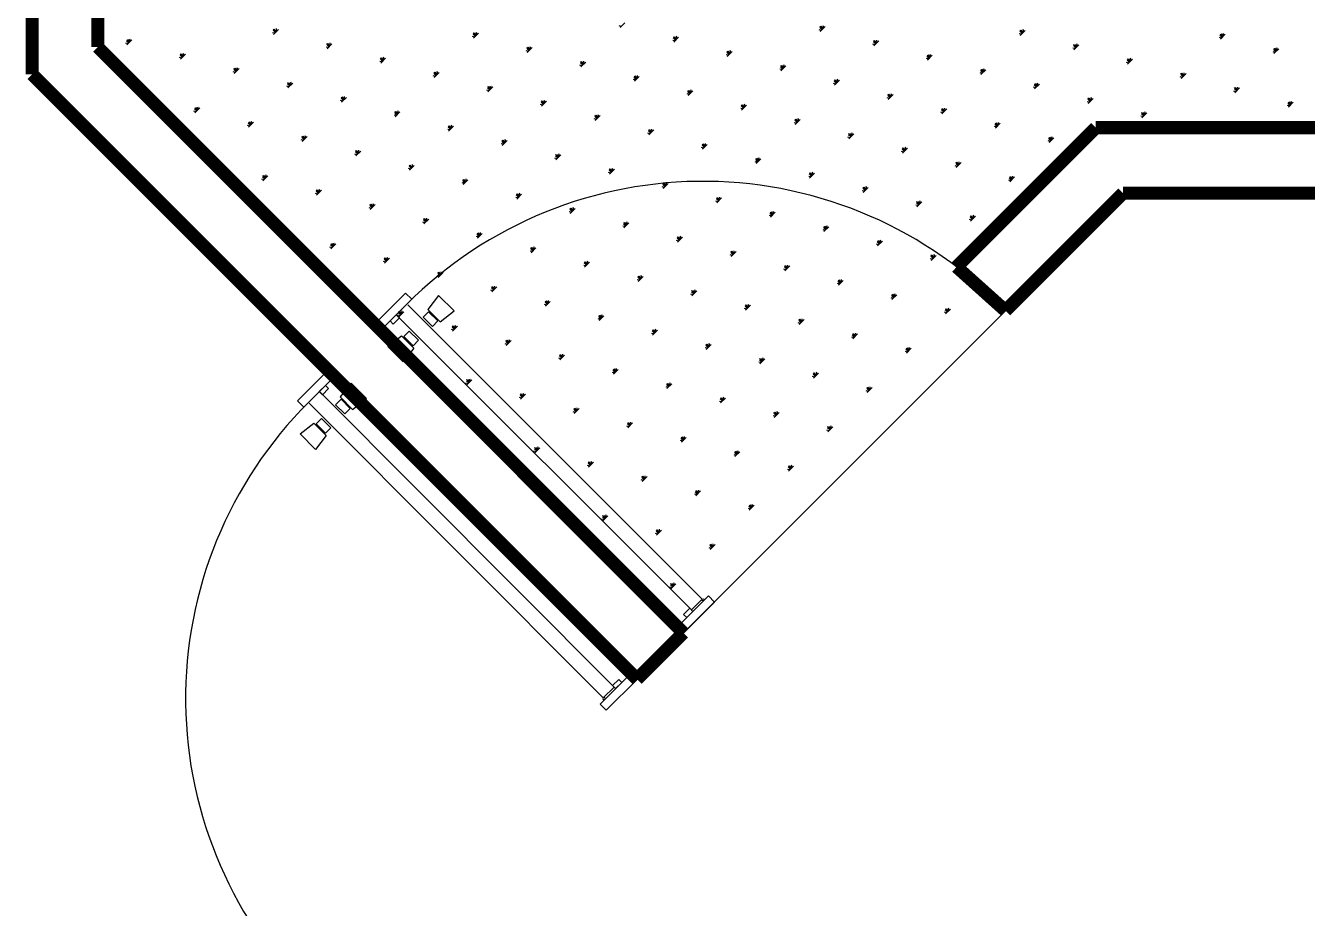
# Model space of a CAD drawing. Header units: millimetres. Extents: x -54.3 to 12.1, y 152.8 to 185.4.
# Drawn here: x -40.179 to -37.246, y 169.071 to 171.091 of the extents above; entities that cross this region are included whole.
import ezdxf

# ---------------------------------------------------------------- set-up
doc = ezdxf.new("R2010")
doc.units = ezdxf.units.MM
doc.header["$LTSCALE"] = 2
doc.layers.add('ALFOMBRA', color=101, linetype='Continuous')
doc.layers.add('MUROS', color=30, linetype='Continuous')

msp = doc.modelspace()

# ---------------------------------------------------------------- linework, layer by layer
at = {"color": 8, "linetype": 'Continuous'}
for p, q in [((-39.3095, 170.4789), (-39.3802, 170.4082)), ((-39.366, 170.3941), (-39.2953, 170.4648)), ((-39.2953, 170.4648), (-39.3095, 170.4789)), ((-39.2337, 170.4735), (-39.2584, 170.4416)), ((-39.1983, 170.4381), (-39.2337, 170.4735)), ((-38.6307, 169.779), (-39.3044, 170.4522)), ((-39.2566, 170.4363), (-39.269, 170.424)), ((-39.2584, 170.4416), (-39.2301, 170.4134)), ((-39.2354, 170.4151), (-39.2566, 170.4363)), ((-39.2301, 170.4134), (-39.1983, 170.4381)), ((-39.3802, 170.4082), (-39.366, 170.3941)), ((-39.3307, 170.4294), (-39.3448, 170.4153)), ((-39.3448, 170.4153), (-39.3378, 170.4082)), ((-39.3378, 170.4082), (-39.3236, 170.4224)), ((-39.3236, 170.4224), (-39.3307, 170.4294)), ((-39.3291, 170.4275), (-38.6555, 169.7542)), ((-39.269, 170.424), (-39.2478, 170.4028)), ((-39.2478, 170.4028), (-39.2354, 170.4151)), ((-39.3503, 170.3568), (-39.3185, 170.3815)), ((-39.3185, 170.3815), (-39.2902, 170.3533)), ((-39.3132, 170.3798), (-39.3008, 170.3921)), ((-39.292, 170.3586), (-39.3132, 170.3798)), ((-39.3008, 170.3921), (-39.2796, 170.3709)), ((-39.3149, 170.3214), (-39.3503, 170.3568)), ((-39.2902, 170.3533), (-39.3149, 170.3214)), ((-39.2796, 170.3709), (-39.292, 170.3586)), ((-39.5563, 170.2324), (-39.4855, 170.303)), ((-39.4714, 170.2888), (-39.5422, 170.2182)), ((-39.4855, 170.303), (-39.4714, 170.2888)), ((-39.5068, 170.2535), (-39.4926, 170.2677)), ((-39.4856, 170.2606), (-39.4997, 170.2465)), ((-39.4926, 170.2677), (-39.4856, 170.2606)), ((-39.4341, 170.2731), (-39.4589, 170.2413)), ((-39.3988, 170.2377), (-39.4341, 170.2731)), ((-39.5422, 170.2182), (-39.5563, 170.2324)), ((-38.8571, 169.5529), (-39.5296, 170.2272)), ((-39.4997, 170.2465), (-39.5068, 170.2535)), ((-39.5048, 170.2519), (-38.8323, 169.5776)), ((-39.4571, 170.236), (-39.4695, 170.2236)), ((-39.4589, 170.2413), (-39.4306, 170.213)), ((-39.4359, 170.2147), (-39.4571, 170.236)), ((-39.4306, 170.213), (-39.3988, 170.2377)), ((-39.4695, 170.2236), (-39.4483, 170.2024)), ((-39.4483, 170.2024), (-39.4359, 170.2147)), ((-39.5509, 170.1566), (-39.5191, 170.1813)), ((-39.5191, 170.1813), (-39.4908, 170.1529)), ((-39.5138, 170.1795), (-39.5014, 170.1918)), ((-39.4926, 170.1582), (-39.5138, 170.1795)), ((-39.5014, 170.1918), (-39.4802, 170.1706)), ((-39.4802, 170.1706), (-39.4926, 170.1582)), ((-39.5156, 170.1212), (-39.5509, 170.1566)), ((-39.4908, 170.1529), (-39.5156, 170.1212)), ((-38.6166, 169.7861), (-38.6873, 169.7154)), ((-38.6025, 169.7719), (-38.6166, 169.7861)), ((-38.6732, 169.7012), (-38.6025, 169.7719)), ((-38.659, 169.7578), (-38.6732, 169.7436)), ((-38.652, 169.7507), (-38.659, 169.7578)), ((-38.6555, 169.7542), (-38.6307, 169.779)), ((-38.6732, 169.7436), (-38.6661, 169.7366)), ((-38.6661, 169.7366), (-38.652, 169.7507)), ((-38.6873, 169.7154), (-38.6732, 169.7012)), ((-38.8642, 169.5387), (-38.7934, 169.6094)), ((-38.7793, 169.5952), (-38.8501, 169.5246)), ((-38.8359, 169.5811), (-38.8217, 169.5953)), ((-38.8288, 169.5741), (-38.8359, 169.5811)), ((-38.8146, 169.5882), (-38.8288, 169.5741)), ((-38.8217, 169.5953), (-38.8146, 169.5882)), ((-38.7934, 169.6094), (-38.7793, 169.5952)), ((-38.8323, 169.5776), (-38.8571, 169.5529)), ((-38.8501, 169.5246), (-38.8642, 169.5387))]:
    msp.add_line(p, q, dxfattribs=at)
for centre, start, end in [((-38.629, 169.7772), 43.6535, 135), ((-38.8553, 169.5511), 134.9377, 226.2842)]:
    msp.add_arc(centre, 0.9574, start, end, dxfattribs=at)
msp.add_ellipse((-38.629, 169.7772), major_axis=(0, -0.0025), ratio=1, dxfattribs=at)
at = {"color": 8, "linetype": 'Continuous', "extrusion": (0, 0, -1)}
msp.add_ellipse((-38.8553, 169.5511), major_axis=(0.0025, 0), ratio=1, dxfattribs=at)
at = {"layer": 'ALFOMBRA'}
for p, q in [((-39.608, 171.0757), (-39.6125, 171.0802)), ((-39.6066, 171.0771), (-39.6122, 171.0827)), ((-39.6117, 171.0709), (-39.6004, 171.0822)), ((-39.6052, 171.0785), (-39.6097, 171.083)), ((-39.6036, 171.0793), (-39.6049, 171.0842)), ((-38.816, 171.0887), (-38.8209, 171.09)), ((-38.8187, 171.0862), (-38.8075, 171.0974)), ((-38.3582, 171.0799), (-38.3631, 171.0812)), ((-38.3572, 171.0821), (-38.3617, 171.0866)), ((-38.3558, 171.0836), (-38.3614, 171.0892)), ((-38.3609, 171.0774), (-38.3497, 171.0886)), ((-38.3544, 171.085), (-38.3589, 171.0894)), ((-38.3528, 171.0857), (-38.3541, 171.0906)), ((-37.8994, 171.0733), (-37.9039, 171.0778)), ((-37.898, 171.0747), (-37.9036, 171.0804)), ((-37.9031, 171.0686), (-37.8918, 171.0798)), ((-37.8966, 171.0761), (-37.9011, 171.0806)), ((-37.895, 171.0769), (-37.8963, 171.0818)), ((-39.9441, 171.0494), (-39.949, 171.0507)), ((-39.9431, 171.0516), (-39.9476, 171.0561)), ((-39.9417, 171.053), (-39.9474, 171.0587)), ((-39.9468, 171.0469), (-39.9356, 171.0581)), ((-39.9403, 171.0544), (-39.9448, 171.0589)), ((-39.9387, 171.0552), (-39.94, 171.0601)), ((-39.609, 171.0734), (-39.6139, 171.0747)), ((-39.4853, 171.0428), (-39.4898, 171.0473)), ((-39.4839, 171.0442), (-39.4895, 171.0498)), ((-39.489, 171.0381), (-39.4778, 171.0493)), ((-39.4825, 171.0456), (-39.487, 171.0501)), ((-39.4809, 171.0464), (-39.4822, 171.0513)), ((-39.1511, 171.0646), (-39.1561, 171.0659)), ((-39.1502, 171.0669), (-39.1547, 171.0714)), ((-39.1488, 171.0683), (-39.1544, 171.0739)), ((-39.1538, 171.0621), (-39.1426, 171.0734)), ((-39.1474, 171.0697), (-39.1519, 171.0742)), ((-39.1458, 171.0705), (-39.1471, 171.0754)), ((-38.6933, 171.0558), (-38.6982, 171.0571)), ((-38.6924, 171.0581), (-38.6969, 171.0626)), ((-38.691, 171.0595), (-38.6966, 171.0651)), ((-38.696, 171.0533), (-38.6848, 171.0646)), ((-38.6896, 171.0609), (-38.694, 171.0654)), ((-38.6879, 171.0617), (-38.6893, 171.0666)), ((-38.2355, 171.047), (-38.2404, 171.0483)), ((-38.2345, 171.0493), (-38.239, 171.0538)), ((-38.2331, 171.0507), (-38.2388, 171.0563)), ((-38.2382, 171.0445), (-38.227, 171.0557)), ((-38.2317, 171.0521), (-38.2362, 171.0566)), ((-38.2301, 171.0529), (-38.2314, 171.0578)), ((-37.9004, 171.0711), (-37.9053, 171.0724)), ((-37.7753, 171.0419), (-37.7809, 171.0475)), ((-37.7739, 171.0433), (-37.7784, 171.0478)), ((-37.7723, 171.0441), (-37.7736, 171.049)), ((-37.4425, 171.0623), (-37.4474, 171.0636)), ((-37.4416, 171.0645), (-37.4461, 171.069)), ((-37.4402, 171.0659), (-37.4458, 171.0716)), ((-37.4452, 171.0598), (-37.434, 171.071)), ((-37.4388, 171.0673), (-37.4433, 171.0718)), ((-37.4372, 171.0681), (-37.4385, 171.073)), ((-39.8214, 171.0165), (-39.8263, 171.0178)), ((-39.8205, 171.0188), (-39.825, 171.0233)), ((-39.8191, 171.0202), (-39.8247, 171.0258)), ((-39.8241, 171.014), (-39.8129, 171.0252)), ((-39.8177, 171.0216), (-39.8222, 171.0261)), ((-39.8161, 171.0224), (-39.8174, 171.0273)), ((-39.4863, 171.0406), (-39.4912, 171.0419)), ((-39.3582, 171.0136), (-39.3595, 171.0185)), ((-39.0285, 171.0318), (-39.0334, 171.0331)), ((-39.0275, 171.034), (-39.032, 171.0385)), ((-39.0261, 171.0354), (-39.0317, 171.041)), ((-39.0312, 171.0293), (-39.0199, 171.0405)), ((-39.0247, 171.0368), (-39.0292, 171.0413)), ((-39.0231, 171.0376), (-39.0244, 171.0425)), ((-38.5707, 171.0229), (-38.5756, 171.0243)), ((-38.5697, 171.0252), (-38.5742, 171.0297)), ((-38.5683, 171.0266), (-38.5739, 171.0322)), ((-38.5734, 171.0205), (-38.5621, 171.0317)), ((-38.5669, 171.028), (-38.5714, 171.0325)), ((-38.5653, 171.0288), (-38.5666, 171.0337)), ((-38.1119, 171.0164), (-38.1164, 171.0209)), ((-38.1105, 171.0178), (-38.1161, 171.0234)), ((-38.1155, 171.0117), (-38.1043, 171.0229)), ((-38.1091, 171.0192), (-38.1136, 171.0237)), ((-38.1074, 171.02), (-38.1088, 171.0249)), ((-37.7777, 171.0382), (-37.7826, 171.0395)), ((-37.7767, 171.0405), (-37.7812, 171.045)), ((-37.7804, 171.0357), (-37.7692, 171.0469)), ((-37.3199, 171.0294), (-37.3248, 171.0307)), ((-37.3189, 171.0317), (-37.3234, 171.0362)), ((-37.3175, 171.0331), (-37.3231, 171.0387)), ((-37.3226, 171.0269), (-37.3113, 171.0381)), ((-37.3161, 171.0345), (-37.3206, 171.039)), ((-37.3145, 171.0353), (-37.3158, 171.0402)), ((-39.6978, 170.9859), (-39.7023, 170.9904)), ((-39.6964, 170.9873), (-39.702, 170.9929)), ((-39.7015, 170.9811), (-39.6902, 170.9924)), ((-39.695, 170.9887), (-39.6995, 170.9932)), ((-39.6934, 170.9895), (-39.6947, 170.9944)), ((-39.3636, 171.0077), (-39.3685, 171.009)), ((-39.3627, 171.01), (-39.3671, 171.0144)), ((-39.3613, 171.0114), (-39.3669, 171.017)), ((-39.3663, 171.0052), (-39.3551, 171.0164)), ((-39.3599, 171.0128), (-39.3643, 171.0173)), ((-38.9058, 170.9989), (-38.9107, 171.0002)), ((-38.9048, 171.0012), (-38.9093, 171.0056)), ((-38.9034, 171.0026), (-38.909, 171.0082)), ((-38.9085, 170.9964), (-38.8973, 171.0076)), ((-38.902, 171.004), (-38.9065, 171.0084)), ((-38.9004, 171.0047), (-38.9017, 171.0097)), ((-38.448, 170.9901), (-38.4529, 170.9914)), ((-38.447, 170.9923), (-38.4515, 170.9968)), ((-38.4456, 170.9937), (-38.4512, 170.9994)), ((-38.4507, 170.9876), (-38.4395, 170.9988)), ((-38.4442, 170.9952), (-38.4487, 170.9996)), ((-38.4426, 170.9959), (-38.4439, 171.0008)), ((-38.1128, 171.0141), (-38.1177, 171.0155)), ((-37.9878, 170.9849), (-37.9934, 170.9906)), ((-37.9929, 170.9788), (-37.9816, 170.99)), ((-37.9864, 170.9863), (-37.9909, 170.9908)), ((-37.9848, 170.9871), (-37.9861, 170.992)), ((-37.655, 171.0053), (-37.6599, 171.0066)), ((-37.6541, 171.0076), (-37.6585, 171.0121)), ((-37.6526, 171.009), (-37.6583, 171.0146)), ((-37.6577, 171.0028), (-37.6465, 171.0141)), ((-37.6512, 171.0104), (-37.6557, 171.0149)), ((-37.6496, 171.0112), (-37.6509, 171.0161)), ((-39.6988, 170.9836), (-39.7037, 170.9849)), ((-39.5737, 170.9544), (-39.5793, 170.96)), ((-39.5788, 170.9483), (-39.5676, 170.9595)), ((-39.5723, 170.9558), (-39.5768, 170.9603)), ((-39.5707, 170.9566), (-39.572, 170.9615)), ((-39.2409, 170.9748), (-39.2459, 170.9761)), ((-39.24, 170.9771), (-39.2445, 170.9816)), ((-39.2386, 170.9785), (-39.2442, 170.9841)), ((-39.2436, 170.9723), (-39.2324, 170.9836)), ((-39.2372, 170.9799), (-39.2417, 170.9844)), ((-39.2356, 170.9807), (-39.2369, 170.9856)), ((-38.7831, 170.966), (-38.788, 170.9673)), ((-38.7822, 170.9683), (-38.7867, 170.9728)), ((-38.7808, 170.9697), (-38.7864, 170.9753)), ((-38.7858, 170.9635), (-38.7746, 170.9748)), ((-38.7794, 170.9711), (-38.7838, 170.9756)), ((-38.7777, 170.9719), (-38.7791, 170.9768)), ((-38.3243, 170.9595), (-38.3288, 170.964)), ((-38.3229, 170.9609), (-38.3286, 170.9665)), ((-38.328, 170.9547), (-38.3168, 170.9659)), ((-38.3215, 170.9623), (-38.326, 170.9668)), ((-38.3199, 170.9631), (-38.3212, 170.968)), ((-37.9902, 170.9813), (-37.9951, 170.9826)), ((-37.9892, 170.9835), (-37.9937, 170.988)), ((-37.8621, 170.9543), (-37.8634, 170.9592)), ((-37.5323, 170.9725), (-37.5372, 170.9738)), ((-37.5314, 170.9747), (-37.5359, 170.9792)), ((-37.53, 170.9761), (-37.5356, 170.9817)), ((-37.535, 170.97), (-37.5238, 170.9812)), ((-37.5286, 170.9775), (-37.5331, 170.982)), ((-37.527, 170.9783), (-37.5283, 170.9832)), ((-39.9064, 170.9344), (-39.9072, 170.9375)), ((-39.905, 170.9331), (-39.9027, 170.9354)), ((-39.5761, 170.9508), (-39.581, 170.9521)), ((-39.5751, 170.953), (-39.5796, 170.9575)), ((-39.1183, 170.9419), (-39.1232, 170.9433)), ((-39.1173, 170.9442), (-39.1218, 170.9487)), ((-39.1159, 170.9456), (-39.1215, 170.9512)), ((-39.121, 170.9395), (-39.1098, 170.9507)), ((-39.1145, 170.947), (-39.119, 170.9515)), ((-39.1129, 170.9478), (-39.1142, 170.9527)), ((-38.6605, 170.9331), (-38.6654, 170.9345)), ((-38.6595, 170.9354), (-38.664, 170.9399)), ((-38.6581, 170.9368), (-38.6637, 170.9424)), ((-38.6632, 170.9307), (-38.6519, 170.9419)), ((-38.6567, 170.9382), (-38.6612, 170.9427)), ((-38.6551, 170.939), (-38.6564, 170.9439)), ((-38.3253, 170.9572), (-38.3302, 170.9585)), ((-38.2017, 170.9266), (-38.2062, 170.9311)), ((-38.2003, 170.928), (-38.2059, 170.9336)), ((-38.2053, 170.9218), (-38.1941, 170.9331)), ((-38.1989, 170.9294), (-38.2034, 170.9339)), ((-38.1972, 170.9302), (-38.1986, 170.9351)), ((-37.8675, 170.9484), (-37.8724, 170.9497)), ((-37.8665, 170.9507), (-37.871, 170.9552)), ((-37.8651, 170.9521), (-37.8707, 170.9577)), ((-37.8702, 170.9459), (-37.859, 170.9571)), ((-37.8637, 170.9535), (-37.8682, 170.958)), ((-37.4097, 170.9396), (-37.4146, 170.9409)), ((-37.4087, 170.9419), (-37.4132, 170.9464)), ((-37.4073, 170.9433), (-37.4129, 170.9489)), ((-37.4124, 170.9371), (-37.4011, 170.9483)), ((-37.4059, 170.9447), (-37.4104, 170.9492)), ((-37.4043, 170.9455), (-37.4056, 170.9504)), ((-39.7876, 170.8961), (-39.7921, 170.9006)), ((-39.7862, 170.8975), (-39.7918, 170.9031)), ((-39.7913, 170.8913), (-39.78, 170.9026)), ((-39.7848, 170.8989), (-39.7893, 170.9034)), ((-39.7832, 170.8997), (-39.7845, 170.9046)), ((-39.4534, 170.9179), (-39.4583, 170.9192)), ((-39.4525, 170.9202), (-39.4569, 170.9246)), ((-39.4511, 170.9216), (-39.4567, 170.9272)), ((-39.4561, 170.9154), (-39.4449, 170.9266)), ((-39.4497, 170.923), (-39.4541, 170.9275)), ((-39.448, 170.9238), (-39.4493, 170.9287)), ((-38.9956, 170.9091), (-39.0005, 170.9104)), ((-38.9946, 170.9113), (-38.9991, 170.9158)), ((-38.9932, 170.9128), (-38.9988, 170.9184)), ((-38.9983, 170.9066), (-38.9871, 170.9178)), ((-38.9918, 170.9142), (-38.9963, 170.9186)), ((-38.9902, 170.9149), (-38.9915, 170.9199)), ((-38.5378, 170.9003), (-38.5427, 170.9016)), ((-38.5368, 170.9025), (-38.5413, 170.907)), ((-38.5354, 170.9039), (-38.541, 170.9096)), ((-38.5405, 170.8978), (-38.5293, 170.909)), ((-38.534, 170.9053), (-38.5385, 170.9098)), ((-38.5324, 170.9061), (-38.5337, 170.911)), ((-38.2026, 170.9243), (-38.2075, 170.9256)), ((-38.0776, 170.8951), (-38.0832, 170.9008)), ((-38.0762, 170.8965), (-38.0807, 170.901)), ((-38.0746, 170.8973), (-38.0759, 170.9022)), ((-37.7448, 170.9155), (-37.7497, 170.9168)), ((-37.7439, 170.9178), (-37.7483, 170.9223)), ((-37.7425, 170.9192), (-37.7481, 170.9248)), ((-37.7475, 170.913), (-37.7363, 170.9243)), ((-37.741, 170.9206), (-37.7455, 170.9251)), ((-37.7394, 170.9214), (-37.7407, 170.9263)), ((-37.287, 170.9067), (-37.2919, 170.908)), ((-37.286, 170.909), (-37.2905, 170.9135)), ((-37.2846, 170.9104), (-37.2902, 170.916)), ((-37.2897, 170.9042), (-37.2785, 170.9155)), ((-37.2832, 170.9118), (-37.2877, 170.9163)), ((-37.2816, 170.9126), (-37.2829, 170.9175)), ((-39.7886, 170.8938), (-39.7935, 170.8951)), ((-39.6605, 170.8668), (-39.6618, 170.8717)), ((-39.3308, 170.885), (-39.3357, 170.8863)), ((-39.3298, 170.8873), (-39.3343, 170.8918)), ((-39.3284, 170.8887), (-39.334, 170.8943)), ((-39.3335, 170.8825), (-39.3222, 170.8938)), ((-39.327, 170.8901), (-39.3315, 170.8946)), ((-39.3254, 170.8909), (-39.3267, 170.8958)), ((-38.8729, 170.8762), (-38.8778, 170.8775)), ((-38.872, 170.8785), (-38.8765, 170.883)), ((-38.8706, 170.8799), (-38.8762, 170.8855)), ((-38.8756, 170.8737), (-38.8644, 170.8849)), ((-38.8692, 170.8813), (-38.8737, 170.8858)), ((-38.8675, 170.8821), (-38.8689, 170.887)), ((-38.4141, 170.8697), (-38.4186, 170.8742)), ((-38.4127, 170.8711), (-38.4184, 170.8767)), ((-38.4178, 170.8649), (-38.4066, 170.8761)), ((-38.4113, 170.8725), (-38.4158, 170.877)), ((-38.4097, 170.8733), (-38.411, 170.8782)), ((-38.08, 170.8915), (-38.0849, 170.8928)), ((-38.079, 170.8937), (-38.0835, 170.8982)), ((-38.0827, 170.889), (-38.0714, 170.9002)), ((-37.6221, 170.8827), (-37.6271, 170.884)), ((-37.6212, 170.8849), (-37.6257, 170.8894)), ((-37.6198, 170.8863), (-37.6254, 170.8919)), ((-37.6248, 170.8802), (-37.6136, 170.8914)), ((-37.6184, 170.8877), (-37.6229, 170.8922)), ((-37.6168, 170.8885), (-37.6181, 170.8934)), ((-39.6659, 170.861), (-39.6708, 170.8623)), ((-39.6649, 170.8632), (-39.6694, 170.8677)), ((-39.6635, 170.8646), (-39.6691, 170.8702)), ((-39.6686, 170.8585), (-39.6574, 170.8697)), ((-39.6621, 170.866), (-39.6666, 170.8705)), ((-39.2081, 170.8521), (-39.213, 170.8535)), ((-39.2071, 170.8544), (-39.2116, 170.8589)), ((-39.2057, 170.8558), (-39.2113, 170.8614)), ((-39.2108, 170.8497), (-39.1996, 170.8609)), ((-39.2043, 170.8572), (-39.2088, 170.8617)), ((-39.2027, 170.858), (-39.204, 170.8629)), ((-38.7503, 170.8433), (-38.7552, 170.8447)), ((-38.7493, 170.8456), (-38.7538, 170.8501)), ((-38.7479, 170.847), (-38.7535, 170.8526)), ((-38.753, 170.8409), (-38.7417, 170.8521)), ((-38.7465, 170.8484), (-38.751, 170.8529)), ((-38.7449, 170.8492), (-38.7462, 170.8541)), ((-38.4151, 170.8674), (-38.42, 170.8687)), ((-38.2901, 170.8382), (-38.2957, 170.8438)), ((-38.2951, 170.832), (-38.2839, 170.8433)), ((-38.2887, 170.8396), (-38.2932, 170.8441)), ((-38.2871, 170.8404), (-38.2884, 170.8453)), ((-37.9573, 170.8586), (-37.9622, 170.8599)), ((-37.9563, 170.8609), (-37.9608, 170.8654)), ((-37.9549, 170.8623), (-37.9605, 170.8679)), ((-37.96, 170.8561), (-37.9488, 170.8673)), ((-37.9535, 170.8637), (-37.958, 170.8682)), ((-37.9519, 170.8645), (-37.9532, 170.8694)), ((-37.5011, 170.8574), (-37.5027, 170.8591)), ((-37.4983, 170.8574), (-37.5002, 170.8594)), ((-37.4946, 170.8574), (-37.4954, 170.8606)), ((-37.492, 170.8574), (-37.4909, 170.8585)), ((-39.5432, 170.8281), (-39.5481, 170.8294)), ((-39.5423, 170.8304), (-39.5468, 170.8348)), ((-39.5409, 170.8318), (-39.5465, 170.8374)), ((-39.5459, 170.8256), (-39.5347, 170.8368)), ((-39.5395, 170.8332), (-39.5439, 170.8376)), ((-39.5378, 170.834), (-39.5392, 170.8389)), ((-39.0854, 170.8193), (-39.0903, 170.8206)), ((-39.0844, 170.8215), (-39.0889, 170.826)), ((-39.083, 170.8229), (-39.0887, 170.8286)), ((-39.0881, 170.8168), (-39.0769, 170.828)), ((-39.0816, 170.8244), (-39.0861, 170.8288)), ((-39.08, 170.8251), (-39.0813, 170.83)), ((-38.6266, 170.8127), (-38.6311, 170.8172)), ((-38.6252, 170.8141), (-38.6308, 170.8198)), ((-38.6303, 170.808), (-38.6191, 170.8192)), ((-38.6238, 170.8155), (-38.6283, 170.82)), ((-38.6222, 170.8163), (-38.6235, 170.8212)), ((-38.2924, 170.8345), (-38.2973, 170.8358)), ((-38.2915, 170.8368), (-38.296, 170.8413)), ((-38.1644, 170.8075), (-38.1657, 170.8124)), ((-37.8346, 170.8257), (-37.8395, 170.827)), ((-37.8337, 170.828), (-37.8381, 170.8325)), ((-37.8323, 170.8294), (-37.8379, 170.835)), ((-37.8373, 170.8232), (-37.8261, 170.8345)), ((-37.8308, 170.8308), (-37.8353, 170.8353)), ((-37.8292, 170.8316), (-37.8305, 170.8365)), ((-39.4206, 170.7952), (-39.4255, 170.7965)), ((-39.4196, 170.7975), (-39.4241, 170.802)), ((-39.4182, 170.7989), (-39.4238, 170.8045)), ((-39.4233, 170.7927), (-39.412, 170.804)), ((-39.4168, 170.8003), (-39.4213, 170.8048)), ((-39.4152, 170.8011), (-39.4165, 170.806)), ((-38.9627, 170.7864), (-38.9676, 170.7877)), ((-38.9618, 170.7887), (-38.9663, 170.7932)), ((-38.9604, 170.7901), (-38.966, 170.7957)), ((-38.9654, 170.7839), (-38.9542, 170.7951)), ((-38.959, 170.7915), (-38.9635, 170.796)), ((-38.9573, 170.7923), (-38.9587, 170.7972)), ((-38.6276, 170.8105), (-38.6325, 170.8118)), ((-38.5039, 170.7799), (-38.5084, 170.7844)), ((-38.5025, 170.7813), (-38.5082, 170.7869)), ((-38.5076, 170.7751), (-38.4964, 170.7863)), ((-38.5011, 170.7827), (-38.5056, 170.7872)), ((-38.4995, 170.7835), (-38.5008, 170.7884)), ((-38.1698, 170.8017), (-38.1747, 170.803)), ((-38.1688, 170.8039), (-38.1733, 170.8084)), ((-38.1674, 170.8053), (-38.173, 170.8109)), ((-38.1725, 170.7992), (-38.1612, 170.8104)), ((-38.166, 170.8067), (-38.1705, 170.8112)), ((-39.7508, 170.7789), (-39.7516, 170.7819)), ((-39.7495, 170.7776), (-39.7472, 170.7799)), ((-39.2979, 170.7623), (-39.3028, 170.7637)), ((-39.2969, 170.7646), (-39.3014, 170.7691)), ((-39.2955, 170.766), (-39.3011, 170.7716)), ((-39.3006, 170.7599), (-39.2894, 170.7711)), ((-39.2941, 170.7674), (-39.2986, 170.7719)), ((-39.2925, 170.7682), (-39.2938, 170.7731)), ((-38.8401, 170.7535), (-38.845, 170.7549)), ((-38.8391, 170.7558), (-38.8436, 170.7603)), ((-38.8377, 170.7572), (-38.8433, 170.7628)), ((-38.8428, 170.7511), (-38.8315, 170.7623)), ((-38.8363, 170.7586), (-38.8408, 170.7631)), ((-38.8347, 170.7594), (-38.836, 170.7643)), ((-38.5049, 170.7776), (-38.5098, 170.7789)), ((-38.3799, 170.7484), (-38.3855, 170.754)), ((-38.3785, 170.7498), (-38.383, 170.7543)), ((-38.3769, 170.7506), (-38.3782, 170.7555)), ((-38.0471, 170.7688), (-38.052, 170.7701)), ((-38.0461, 170.7711), (-38.0506, 170.7756)), ((-38.0447, 170.7725), (-38.0503, 170.7781)), ((-38.0498, 170.7663), (-38.0386, 170.7775)), ((-38.0433, 170.7739), (-38.0478, 170.7784)), ((-38.0417, 170.7747), (-38.043, 170.7796)), ((-39.633, 170.7383), (-39.6379, 170.7396)), ((-39.6321, 170.7406), (-39.6366, 170.745)), ((-39.6307, 170.742), (-39.6363, 170.7476)), ((-39.6357, 170.7358), (-39.6245, 170.747)), ((-39.6293, 170.7434), (-39.6337, 170.7478)), ((-39.6276, 170.7441), (-39.629, 170.7491)), ((-39.1752, 170.7295), (-39.1801, 170.7308)), ((-39.1742, 170.7317), (-39.1787, 170.7362)), ((-39.1728, 170.7331), (-39.1785, 170.7388)), ((-39.1779, 170.727), (-39.1667, 170.7382)), ((-39.1714, 170.7346), (-39.1759, 170.739)), ((-39.1698, 170.7353), (-39.1711, 170.7402)), ((-38.7164, 170.7229), (-38.7209, 170.7274)), ((-38.715, 170.7243), (-38.7206, 170.73)), ((-38.7201, 170.7182), (-38.7089, 170.7294)), ((-38.7136, 170.7257), (-38.7181, 170.7302)), ((-38.712, 170.7265), (-38.7133, 170.7314)), ((-38.3822, 170.7447), (-38.3871, 170.746)), ((-38.3813, 170.747), (-38.3858, 170.7515)), ((-38.3849, 170.7422), (-38.3737, 170.7535)), ((-37.9244, 170.7359), (-37.9293, 170.7372)), ((-37.9235, 170.7382), (-37.9279, 170.7427)), ((-37.9221, 170.7396), (-37.9277, 170.7452)), ((-37.9271, 170.7334), (-37.9159, 170.7447)), ((-37.9207, 170.741), (-37.9251, 170.7455)), ((-37.919, 170.7418), (-37.9203, 170.7467)), ((-39.5104, 170.7054), (-39.5153, 170.7067)), ((-39.5094, 170.7077), (-39.5139, 170.7122)), ((-39.508, 170.7091), (-39.5136, 170.7147)), ((-39.5131, 170.7029), (-39.5018, 170.7142)), ((-39.5066, 170.7105), (-39.5111, 170.715)), ((-39.505, 170.7113), (-39.5063, 170.7162)), ((-39.0525, 170.6966), (-39.0574, 170.6979)), ((-39.0516, 170.6989), (-39.0561, 170.7034)), ((-39.0502, 170.7003), (-39.0558, 170.7059)), ((-39.0552, 170.6941), (-39.044, 170.7053)), ((-39.0488, 170.7017), (-39.0533, 170.7062)), ((-39.0471, 170.7025), (-39.0485, 170.7074)), ((-38.7174, 170.7207), (-38.7223, 170.722)), ((-38.5923, 170.6915), (-38.598, 170.6971)), ((-38.5974, 170.6853), (-38.5862, 170.6965)), ((-38.5909, 170.6929), (-38.5954, 170.6974)), ((-38.5893, 170.6937), (-38.5906, 170.6986)), ((-38.2596, 170.7119), (-38.2645, 170.7132)), ((-38.2586, 170.7141), (-38.2631, 170.7186)), ((-38.2572, 170.7155), (-38.2628, 170.7211)), ((-38.2623, 170.7094), (-38.251, 170.7206)), ((-38.2558, 170.7169), (-38.2603, 170.7214)), ((-38.2542, 170.7177), (-38.2555, 170.7226)), ((-39.3877, 170.6725), (-39.3926, 170.6739)), ((-39.3867, 170.6748), (-39.3912, 170.6793)), ((-39.3853, 170.6762), (-39.3909, 170.6818)), ((-39.3904, 170.6701), (-39.3792, 170.6813)), ((-39.3839, 170.6776), (-39.3884, 170.6821)), ((-39.3823, 170.6784), (-39.3836, 170.6833)), ((-38.9289, 170.666), (-38.9334, 170.6705)), ((-38.9275, 170.6674), (-38.9331, 170.673)), ((-38.9326, 170.6612), (-38.9213, 170.6725)), ((-38.9261, 170.6688), (-38.9306, 170.6733)), ((-38.9245, 170.6696), (-38.9258, 170.6745)), ((-38.5947, 170.6878), (-38.5996, 170.6891)), ((-38.5938, 170.6901), (-38.5982, 170.6946)), ((-38.1369, 170.679), (-38.1418, 170.6803)), ((-38.1359, 170.6813), (-38.1404, 170.6858)), ((-38.1345, 170.6827), (-38.1401, 170.6883)), ((-38.1396, 170.6765), (-38.1284, 170.6877)), ((-38.1331, 170.6841), (-38.1376, 170.6886)), ((-38.1315, 170.6849), (-38.1328, 170.6898)), ((-39.265, 170.6397), (-39.2699, 170.641)), ((-39.264, 170.6419), (-39.2685, 170.6464)), ((-39.2626, 170.6433), (-39.2683, 170.649)), ((-39.2677, 170.6372), (-39.2565, 170.6484)), ((-39.2612, 170.6447), (-39.2657, 170.6492)), ((-39.2596, 170.6455), (-39.2609, 170.6504)), ((-38.9299, 170.6637), (-38.9348, 170.665)), ((-38.8062, 170.6331), (-38.8107, 170.6376)), ((-38.8048, 170.6345), (-38.8104, 170.6401)), ((-38.8099, 170.6284), (-38.7987, 170.6396)), ((-38.8034, 170.6359), (-38.8079, 170.6404)), ((-38.8018, 170.6367), (-38.8031, 170.6416)), ((-38.472, 170.6549), (-38.477, 170.6562)), ((-38.4711, 170.6572), (-38.4756, 170.6617)), ((-38.4697, 170.6586), (-38.4753, 170.6642)), ((-38.4747, 170.6524), (-38.4635, 170.6637)), ((-38.4683, 170.66), (-38.4728, 170.6645)), ((-38.4667, 170.6608), (-38.468, 170.6657)), ((-38.0142, 170.6461), (-38.0191, 170.6474)), ((-38.0133, 170.6484), (-38.0178, 170.6529)), ((-38.0119, 170.6498), (-38.0175, 170.6554)), ((-38.0169, 170.6436), (-38.0057, 170.6549)), ((-38.0105, 170.6512), (-38.0149, 170.6557)), ((-38.0088, 170.652), (-38.0102, 170.6569)), ((-39.5953, 170.6233), (-39.5961, 170.6264)), ((-39.594, 170.622), (-39.5916, 170.6243)), ((-39.1423, 170.6068), (-39.1472, 170.6081)), ((-39.1414, 170.6091), (-39.1459, 170.6136)), ((-39.14, 170.6105), (-39.1456, 170.6161)), ((-39.145, 170.6043), (-39.1338, 170.6155)), ((-39.1386, 170.6119), (-39.1431, 170.6164)), ((-39.137, 170.6127), (-39.1383, 170.6176)), ((-38.8072, 170.6309), (-38.8121, 170.6322)), ((-38.6822, 170.6017), (-38.6878, 170.6073)), ((-38.6807, 170.6031), (-38.6852, 170.6076)), ((-38.6791, 170.6039), (-38.6804, 170.6088)), ((-38.3494, 170.6221), (-38.3543, 170.6234)), ((-38.3484, 170.6243), (-38.3529, 170.6288)), ((-38.347, 170.6257), (-38.3526, 170.6313)), ((-38.3521, 170.6196), (-38.3408, 170.6308)), ((-38.3456, 170.6271), (-38.3501, 170.6316)), ((-38.344, 170.6279), (-38.3453, 170.6328)), ((-39.4775, 170.5827), (-39.4824, 170.5841)), ((-39.4765, 170.585), (-39.481, 170.5895)), ((-39.4751, 170.5864), (-39.4807, 170.592)), ((-39.4802, 170.5803), (-39.469, 170.5915)), ((-39.4737, 170.5878), (-39.4782, 170.5923)), ((-39.4721, 170.5886), (-39.4734, 170.5935)), ((-39.0187, 170.5762), (-39.0232, 170.5807)), ((-39.0173, 170.5776), (-39.0229, 170.5832)), ((-39.0224, 170.5714), (-39.0111, 170.5827)), ((-39.0159, 170.579), (-39.0204, 170.5835)), ((-39.0143, 170.5798), (-39.0156, 170.5847)), ((-38.6845, 170.598), (-38.6894, 170.5993)), ((-38.6836, 170.6003), (-38.688, 170.6048)), ((-38.6872, 170.5955), (-38.676, 170.6067)), ((-38.2267, 170.5892), (-38.2316, 170.5905)), ((-38.2257, 170.5915), (-38.2302, 170.5959)), ((-38.2243, 170.5929), (-38.2299, 170.5985)), ((-38.2294, 170.5867), (-38.2182, 170.5979)), ((-38.2229, 170.5943), (-38.2274, 170.5988)), ((-38.2213, 170.5951), (-38.2226, 170.6)), ((-39.3548, 170.5499), (-39.3597, 170.5512)), ((-39.3538, 170.5521), (-39.3583, 170.5566)), ((-39.3524, 170.5535), (-39.3581, 170.5592)), ((-39.3575, 170.5474), (-39.3463, 170.5586)), ((-39.351, 170.5549), (-39.3555, 170.5594)), ((-39.3494, 170.5557), (-39.3507, 170.5606)), ((-39.0197, 170.5739), (-39.0246, 170.5752)), ((-38.8946, 170.5447), (-38.9002, 170.5503)), ((-38.8997, 170.5386), (-38.8885, 170.5498)), ((-38.8932, 170.5461), (-38.8977, 170.5506)), ((-38.8916, 170.5469), (-38.8929, 170.5518)), ((-38.5618, 170.5651), (-38.5668, 170.5664)), ((-38.5609, 170.5674), (-38.5654, 170.5719)), ((-38.5595, 170.5688), (-38.5651, 170.5744)), ((-38.5645, 170.5626), (-38.5533, 170.5739)), ((-38.5581, 170.5702), (-38.5626, 170.5747)), ((-38.5565, 170.571), (-38.5578, 170.5759)), ((-38.104, 170.5563), (-38.1089, 170.5576)), ((-38.1031, 170.5586), (-38.1076, 170.5631)), ((-38.1017, 170.56), (-38.1073, 170.5656)), ((-38.1067, 170.5538), (-38.0955, 170.5651)), ((-38.1003, 170.5614), (-38.1047, 170.5659)), ((-38.0986, 170.5622), (-38.1, 170.5671)), ((-39.2312, 170.5193), (-39.2357, 170.5238)), ((-39.2298, 170.5207), (-39.2354, 170.5263)), ((-39.2348, 170.5145), (-39.2236, 170.5257)), ((-39.2284, 170.5221), (-39.2329, 170.5266)), ((-39.2268, 170.5229), (-39.2281, 170.5278)), ((-38.897, 170.5411), (-38.9019, 170.5424)), ((-38.896, 170.5433), (-38.9005, 170.5478)), ((-38.4392, 170.5323), (-38.4441, 170.5336)), ((-38.4382, 170.5345), (-38.4427, 170.539)), ((-38.4368, 170.5359), (-38.4424, 170.5415)), ((-38.4419, 170.5298), (-38.4306, 170.541)), ((-38.4354, 170.5373), (-38.4399, 170.5418)), ((-38.4338, 170.5381), (-38.4351, 170.543)), ((-39.2321, 170.517), (-39.237, 170.5183)), ((-39.1085, 170.4864), (-39.113, 170.4909)), ((-39.1071, 170.4878), (-39.1127, 170.4934)), ((-39.1122, 170.4816), (-39.1009, 170.4929)), ((-39.1057, 170.4892), (-39.1102, 170.4937)), ((-39.1041, 170.49), (-39.1054, 170.4949)), ((-38.7743, 170.5082), (-38.7792, 170.5095)), ((-38.7734, 170.5105), (-38.7778, 170.515)), ((-38.772, 170.5119), (-38.7776, 170.5175)), ((-38.777, 170.5057), (-38.7658, 170.5169)), ((-38.7706, 170.5133), (-38.775, 170.5178)), ((-38.7689, 170.5141), (-38.7702, 170.519)), ((-38.3165, 170.4994), (-38.3214, 170.5007)), ((-38.3155, 170.5017), (-38.32, 170.5061)), ((-38.3141, 170.5031), (-38.3197, 170.5087)), ((-38.3192, 170.4969), (-38.308, 170.5081)), ((-38.3127, 170.5045), (-38.3172, 170.509)), ((-38.3111, 170.5052), (-38.3124, 170.5102)), ((-39.4397, 170.4678), (-39.4405, 170.4708)), ((-39.4384, 170.4665), (-39.4361, 170.4688)), ((-39.1095, 170.4841), (-39.1144, 170.4854)), ((-38.9844, 170.4549), (-38.99, 170.4605)), ((-38.983, 170.4563), (-38.9875, 170.4608)), ((-38.9814, 170.4571), (-38.9827, 170.462)), ((-38.6516, 170.4753), (-38.6566, 170.4766)), ((-38.6507, 170.4776), (-38.6552, 170.4821)), ((-38.6493, 170.479), (-38.6549, 170.4846)), ((-38.6543, 170.4728), (-38.6431, 170.4841)), ((-38.6479, 170.4804), (-38.6524, 170.4849)), ((-38.6463, 170.4812), (-38.6476, 170.4861)), ((-38.1938, 170.4665), (-38.1987, 170.4678)), ((-38.1929, 170.4688), (-38.1974, 170.4733)), ((-38.1915, 170.4702), (-38.1971, 170.4758)), ((-38.1965, 170.464), (-38.1853, 170.4753)), ((-38.1901, 170.4716), (-38.1945, 170.4761)), ((-38.1884, 170.4724), (-38.1898, 170.4773)), ((-39.321, 170.4295), (-39.3255, 170.434)), ((-39.3196, 170.4309), (-39.3252, 170.4365)), ((-39.3246, 170.4247), (-39.3134, 170.4359)), ((-39.3182, 170.4323), (-39.3227, 170.4368)), ((-39.3166, 170.4331), (-39.3179, 170.438)), ((-38.9868, 170.4513), (-38.9917, 170.4526)), ((-38.9858, 170.4535), (-38.9903, 170.458)), ((-38.9895, 170.4488), (-38.9783, 170.46)), ((-37.9369, 170.4387), (-38.6737, 169.7018)), ((-38.529, 170.4425), (-38.5339, 170.4438)), ((-38.528, 170.4447), (-38.5325, 170.4492)), ((-38.5266, 170.4461), (-38.5322, 170.4517)), ((-38.5317, 170.44), (-38.5205, 170.4512)), ((-38.5252, 170.4475), (-38.5297, 170.452)), ((-38.5236, 170.4483), (-38.5249, 170.4532)), ((-38.0712, 170.4336), (-38.0761, 170.435)), ((-38.0702, 170.4359), (-38.0747, 170.4404)), ((-38.0688, 170.4373), (-38.0744, 170.4429)), ((-38.0739, 170.4312), (-38.0626, 170.4424)), ((-38.0674, 170.4387), (-38.0719, 170.4432)), ((-38.0658, 170.4395), (-38.0671, 170.4444)), ((-39.3219, 170.4272), (-39.3269, 170.4285)), ((-39.1969, 170.398), (-39.2025, 170.4036)), ((-39.202, 170.3918), (-39.1907, 170.4031)), ((-39.1955, 170.3994), (-39.2, 170.4039)), ((-39.1939, 170.4002), (-39.1952, 170.4051)), ((-38.8641, 170.4184), (-38.869, 170.4197)), ((-38.8632, 170.4207), (-38.8676, 170.4251)), ((-38.8618, 170.4221), (-38.8674, 170.4277)), ((-38.8668, 170.4159), (-38.8556, 170.4271)), ((-38.8604, 170.4235), (-38.8648, 170.428)), ((-38.8587, 170.4243), (-38.8601, 170.4292)), ((-38.4063, 170.4096), (-38.4112, 170.4109)), ((-38.4053, 170.4119), (-38.4098, 170.4163)), ((-38.4039, 170.4133), (-38.4095, 170.4189)), ((-38.409, 170.4071), (-38.3978, 170.4183)), ((-38.4025, 170.4147), (-38.407, 170.4191)), ((-38.4009, 170.4154), (-38.4022, 170.4204)), ((-39.1993, 170.3943), (-39.2042, 170.3956)), ((-39.1983, 170.3966), (-39.2028, 170.4011)), ((-38.7415, 170.3855), (-38.7464, 170.3868)), ((-38.7405, 170.3878), (-38.745, 170.3923)), ((-38.7391, 170.3892), (-38.7447, 170.3948)), ((-38.7442, 170.383), (-38.7329, 170.3943)), ((-38.7377, 170.3906), (-38.7422, 170.3951)), ((-38.7361, 170.3914), (-38.7374, 170.3963)), ((-38.2836, 170.3767), (-38.2885, 170.378)), ((-38.2827, 170.379), (-38.2872, 170.3835)), ((-38.2813, 170.3804), (-38.2869, 170.386)), ((-38.2863, 170.3742), (-38.2751, 170.3855)), ((-38.2799, 170.3818), (-38.2844, 170.3863)), ((-38.2782, 170.3826), (-38.2796, 170.3875)), ((-39.0766, 170.3615), (-39.0815, 170.3628)), ((-39.0756, 170.3637), (-39.0801, 170.3682)), ((-39.0742, 170.3651), (-39.0798, 170.3707)), ((-39.0793, 170.359), (-39.0681, 170.3702)), ((-39.0728, 170.3665), (-39.0773, 170.371)), ((-39.0712, 170.3673), (-39.0725, 170.3722)), ((-38.6188, 170.3526), (-38.6237, 170.354)), ((-38.6178, 170.3549), (-38.6223, 170.3594)), ((-38.6164, 170.3563), (-38.622, 170.3619)), ((-38.6215, 170.3502), (-38.6103, 170.3614)), ((-38.615, 170.3577), (-38.6195, 170.3622)), ((-38.6134, 170.3585), (-38.6147, 170.3634)), ((-38.161, 170.3438), (-38.1659, 170.3452)), ((-38.16, 170.3461), (-38.1645, 170.3506)), ((-38.1586, 170.3475), (-38.1642, 170.3531)), ((-38.1637, 170.3414), (-38.1524, 170.3526)), ((-38.1572, 170.3489), (-38.1617, 170.3534)), ((-38.1556, 170.3497), (-38.1569, 170.3546)), ((-39.2842, 170.3122), (-39.285, 170.3153)), ((-38.9539, 170.3286), (-38.9588, 170.3299)), ((-38.953, 170.3309), (-38.9575, 170.3353)), ((-38.9516, 170.3323), (-38.9572, 170.3379)), ((-38.9566, 170.3261), (-38.9454, 170.3373)), ((-38.9502, 170.3337), (-38.9546, 170.3382)), ((-38.9485, 170.3345), (-38.9499, 170.3394)), ((-38.4961, 170.3198), (-38.501, 170.3211)), ((-38.4951, 170.322), (-38.4996, 170.3265)), ((-38.4937, 170.3235), (-38.4994, 170.3291)), ((-38.4988, 170.3173), (-38.4876, 170.3285)), ((-38.4923, 170.3249), (-38.4968, 170.3293)), ((-38.4907, 170.3256), (-38.492, 170.3306)), ((-39.2829, 170.3109), (-39.2805, 170.3133)), ((-38.8313, 170.2957), (-38.8362, 170.297)), ((-38.8303, 170.298), (-38.8348, 170.3025)), ((-38.8289, 170.2994), (-38.8345, 170.305)), ((-38.834, 170.2932), (-38.8227, 170.3045)), ((-38.8275, 170.3008), (-38.832, 170.3053)), ((-38.8259, 170.3016), (-38.8272, 170.3065)), ((-38.3734, 170.2869), (-38.3783, 170.2882)), ((-38.3725, 170.2892), (-38.377, 170.2937)), ((-38.3711, 170.2906), (-38.3767, 170.2962)), ((-38.3761, 170.2844), (-38.3649, 170.2957)), ((-38.3697, 170.292), (-38.3742, 170.2965)), ((-38.368, 170.2928), (-38.3694, 170.2977)), ((-39.1664, 170.2717), (-39.1713, 170.273)), ((-39.1654, 170.2739), (-39.1699, 170.2784)), ((-39.164, 170.2753), (-39.1696, 170.2809)), ((-39.1691, 170.2692), (-39.1579, 170.2804)), ((-39.1626, 170.2767), (-39.1671, 170.2812)), ((-39.161, 170.2775), (-39.1623, 170.2824)), ((-38.7086, 170.2628), (-38.7135, 170.2642)), ((-38.7076, 170.2651), (-38.7121, 170.2696)), ((-38.7062, 170.2665), (-38.7118, 170.2721)), ((-38.7113, 170.2604), (-38.7001, 170.2716)), ((-38.7048, 170.2679), (-38.7093, 170.2724)), ((-38.7032, 170.2687), (-38.7045, 170.2736)), ((-38.2508, 170.254), (-38.2557, 170.2554)), ((-38.2498, 170.2563), (-38.2543, 170.2608)), ((-38.2484, 170.2577), (-38.254, 170.2633)), ((-38.2535, 170.2516), (-38.2422, 170.2628)), ((-38.247, 170.2591), (-38.2515, 170.2636)), ((-38.2454, 170.2599), (-38.2467, 170.2648)), ((-39.0437, 170.2388), (-39.0486, 170.2401)), ((-39.0428, 170.2411), (-39.0473, 170.2455)), ((-39.0414, 170.2425), (-39.047, 170.2481)), ((-39.0464, 170.2363), (-39.0352, 170.2475)), ((-39.04, 170.2439), (-39.0444, 170.2483)), ((-39.0383, 170.2447), (-39.0397, 170.2496)), ((-38.5859, 170.23), (-38.5908, 170.2313)), ((-38.5849, 170.2322), (-38.5894, 170.2367)), ((-38.5835, 170.2336), (-38.5892, 170.2393)), ((-38.5886, 170.2275), (-38.5774, 170.2387)), ((-38.5821, 170.2351), (-38.5866, 170.2395)), ((-38.5805, 170.2358), (-38.5818, 170.2407)), ((-38.9211, 170.2059), (-38.926, 170.2072)), ((-38.9201, 170.2082), (-38.9246, 170.2127)), ((-38.9187, 170.2096), (-38.9243, 170.2152)), ((-38.9238, 170.2034), (-38.9125, 170.2147)), ((-38.9173, 170.211), (-38.9218, 170.2155)), ((-38.9157, 170.2118), (-38.917, 170.2167)), ((-38.4632, 170.1971), (-38.4681, 170.1984)), ((-38.4623, 170.1994), (-38.4668, 170.2039)), ((-38.4609, 170.2008), (-38.4665, 170.2064)), ((-38.4659, 170.1946), (-38.4547, 170.2058)), ((-38.4595, 170.2022), (-38.464, 170.2067)), ((-38.4578, 170.203), (-38.4592, 170.2079)), ((-38.7984, 170.173), (-38.8033, 170.1744)), ((-38.7974, 170.1753), (-38.8019, 170.1798)), ((-38.796, 170.1767), (-38.8016, 170.1823)), ((-38.8011, 170.1706), (-38.7899, 170.1818)), ((-38.7946, 170.1781), (-38.7991, 170.1826)), ((-38.793, 170.1789), (-38.7943, 170.1838)), ((-38.3396, 170.1665), (-38.3441, 170.171)), ((-38.3382, 170.1679), (-38.3438, 170.1735)), ((-38.3433, 170.1618), (-38.332, 170.173)), ((-38.3368, 170.1693), (-38.3413, 170.1738)), ((-38.3352, 170.1701), (-38.3365, 170.175)), ((-39.1286, 170.1567), (-39.1295, 170.1598)), ((-39.1273, 170.1554), (-39.125, 170.1577)), ((-38.6757, 170.1402), (-38.6806, 170.1415)), ((-38.6747, 170.1424), (-38.6792, 170.1469)), ((-38.6733, 170.1438), (-38.679, 170.1495)), ((-38.6784, 170.1377), (-38.6672, 170.1489)), ((-38.6719, 170.1452), (-38.6764, 170.1497)), ((-38.6703, 170.146), (-38.6716, 170.1509)), ((-38.3406, 170.1642), (-38.3455, 170.1656)), ((-39.0109, 170.1161), (-39.0158, 170.1174)), ((-39.0099, 170.1184), (-39.0144, 170.1229)), ((-39.0085, 170.1198), (-39.0141, 170.1254)), ((-39.0136, 170.1136), (-39.0023, 170.1249)), ((-39.0071, 170.1212), (-39.0116, 170.1257)), ((-39.0055, 170.122), (-39.0068, 170.1269)), ((-38.553, 170.1073), (-38.5579, 170.1086)), ((-38.5521, 170.1096), (-38.5566, 170.1141)), ((-38.5507, 170.111), (-38.5563, 170.1166)), ((-38.5557, 170.1048), (-38.5445, 170.116)), ((-38.5493, 170.1124), (-38.5538, 170.1169)), ((-38.5477, 170.1132), (-38.549, 170.1181)), ((-38.8882, 170.0832), (-38.8931, 170.0846)), ((-38.8872, 170.0855), (-38.8917, 170.09)), ((-38.8858, 170.0869), (-38.8914, 170.0925)), ((-38.8909, 170.0808), (-38.8797, 170.092)), ((-38.8844, 170.0883), (-38.8889, 170.0928)), ((-38.8828, 170.0891), (-38.8841, 170.094)), ((-38.4294, 170.0767), (-38.4339, 170.0812)), ((-38.428, 170.0781), (-38.4336, 170.0837)), ((-38.4331, 170.0719), (-38.4218, 170.0832)), ((-38.4266, 170.0795), (-38.4311, 170.084)), ((-38.425, 170.0803), (-38.4263, 170.0852)), ((-38.7655, 170.0504), (-38.7704, 170.0517)), ((-38.7645, 170.0526), (-38.769, 170.0571)), ((-38.7631, 170.054), (-38.7688, 170.0597)), ((-38.7682, 170.0479), (-38.757, 170.0591)), ((-38.7617, 170.0554), (-38.7662, 170.0599)), ((-38.7601, 170.0562), (-38.7614, 170.0611)), ((-38.4304, 170.0744), (-38.4353, 170.0757)), ((-38.6419, 170.0198), (-38.6464, 170.0243)), ((-38.6405, 170.0212), (-38.6461, 170.0268)), ((-38.6455, 170.015), (-38.6343, 170.0262)), ((-38.6391, 170.0226), (-38.6436, 170.0271)), ((-38.6375, 170.0234), (-38.6388, 170.0283)), ((-38.9731, 170.0012), (-38.9739, 170.0042)), ((-38.9718, 169.9999), (-38.9695, 170.0022)), ((-38.6428, 170.0175), (-38.6477, 170.0188)), ((-38.5192, 169.9869), (-38.5237, 169.9914)), ((-38.5178, 169.9883), (-38.5234, 169.9939)), ((-38.5229, 169.9821), (-38.5116, 169.9934)), ((-38.5164, 169.9897), (-38.5209, 169.9942)), ((-38.5148, 169.9905), (-38.5161, 169.9954)), ((-38.8544, 169.9628), (-38.8588, 169.9673)), ((-38.8529, 169.9642), (-38.8586, 169.9699)), ((-38.858, 169.9581), (-38.8468, 169.9693)), ((-38.8515, 169.9656), (-38.856, 169.9701)), ((-38.8499, 169.9664), (-38.8512, 169.9713)), ((-38.5202, 169.9846), (-38.5251, 169.9859)), ((-38.8553, 169.9606), (-38.8602, 169.9619)), ((-38.7317, 169.93), (-38.7362, 169.9345)), ((-38.7303, 169.9314), (-38.7359, 169.937)), ((-38.7353, 169.9252), (-38.7241, 169.9364)), ((-38.7289, 169.9328), (-38.7334, 169.9373)), ((-38.7273, 169.9336), (-38.7286, 169.9385)), ((-38.7326, 169.9277), (-38.7376, 169.929)), ((-38.6076, 169.8985), (-38.6132, 169.9041)), ((-38.6127, 169.8923), (-38.6014, 169.9036)), ((-38.6062, 169.8999), (-38.6107, 169.9044)), ((-38.6046, 169.9007), (-38.6059, 169.9056)), ((-38.61, 169.8948), (-38.6149, 169.8961)), ((-38.609, 169.8971), (-38.6135, 169.9016)), ((-38.8176, 169.8456), (-38.8184, 169.8487)), ((-38.8162, 169.8443), (-38.8139, 169.8466)), ((-38.6944, 169.8109), (-38.6957, 169.8158)), ((-38.6998, 169.805), (-38.7047, 169.8063)), ((-38.6988, 169.8073), (-38.7033, 169.8118)), ((-38.6974, 169.8087), (-38.703, 169.8143)), ((-38.7025, 169.8025), (-38.6912, 169.8138)), ((-38.696, 169.8101), (-38.7005, 169.8146))]:
    msp.add_line(p, q, dxfattribs=at)
at = {"layer": 'MUROS', "const_width": 0.03}
for points in [[(-40.0136, 171.0417), (-40.0136, 173.1522)], [(-40.1636, 170.9795), (-40.1636, 173.0022)], [(-38.6739, 169.7019), (-40.0136, 171.0417)], [(-38.7799, 169.5959), (-40.1636, 170.9795)], [(-38.0487, 170.5389), (-37.7302, 170.8574)], [(-37.7302, 170.8574), (-34.3854, 170.8574)], [(-37.9369, 170.4387), (-37.668, 170.7074)], [(-37.668, 170.7074), (-36.0354, 170.7074)], [(-38.0487, 170.5389), (-37.9363, 170.4381)], [(-38.7799, 169.5959), (-38.6739, 169.7019)]]:
    msp.add_lwpolyline(points, dxfattribs=at)

doc.saveas('drawing.dxf')
